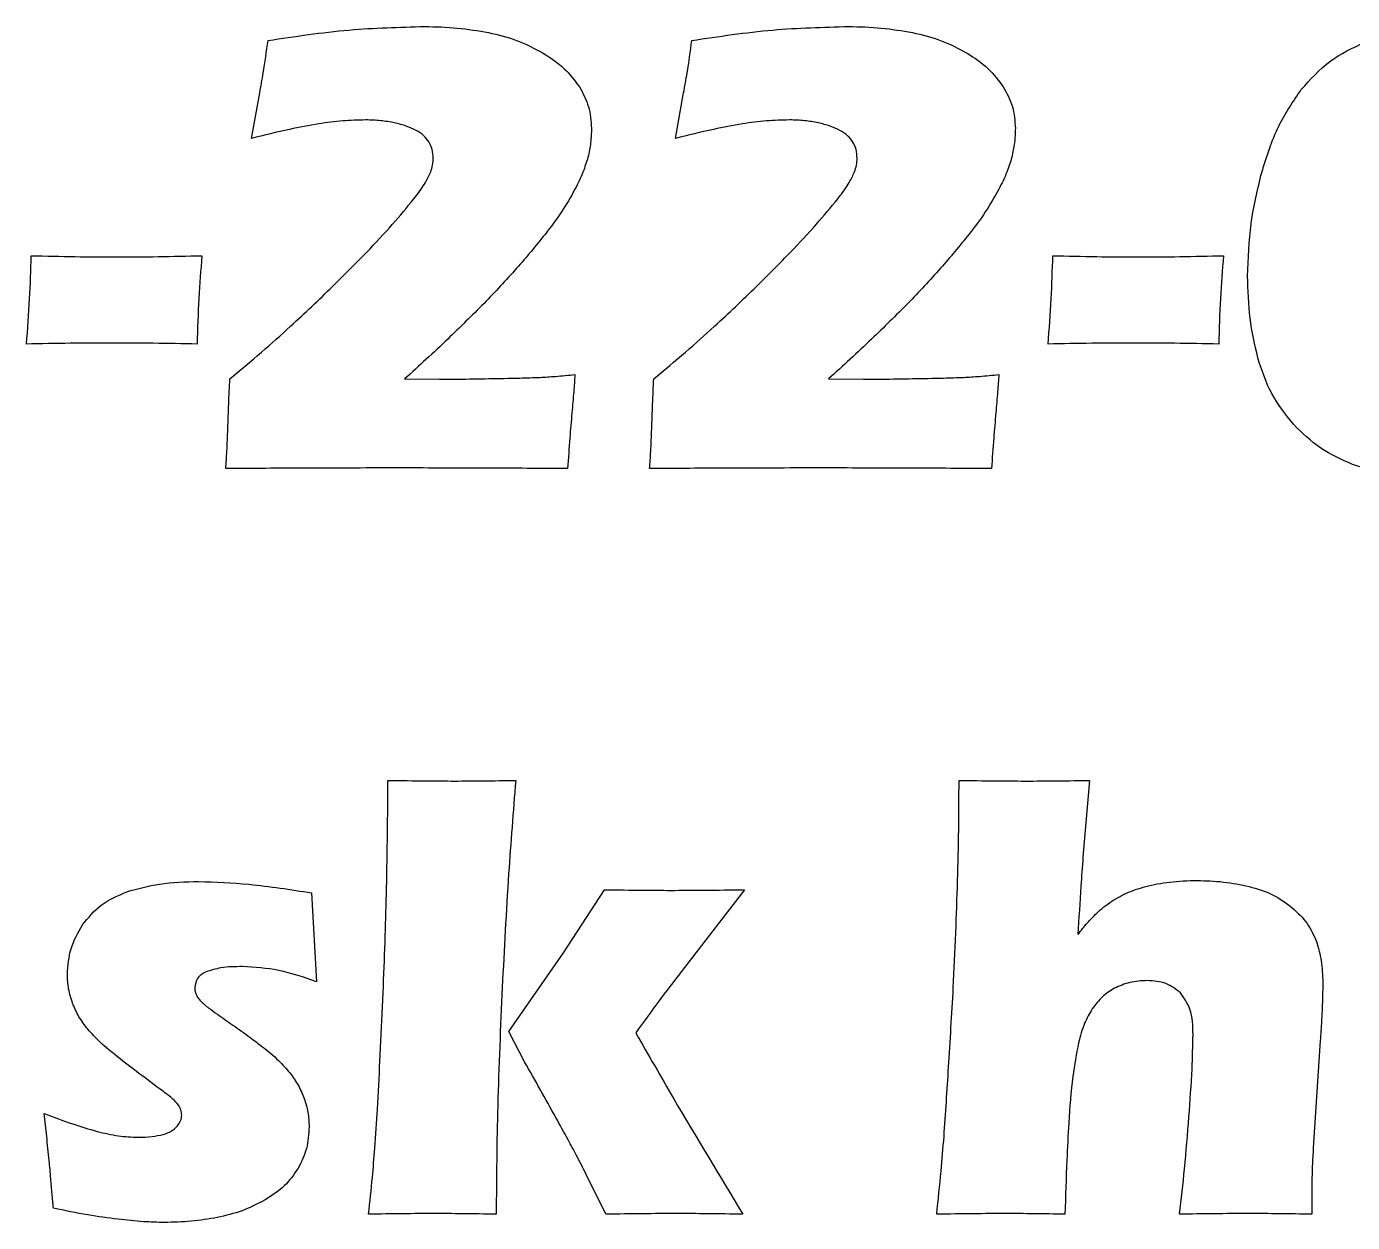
# Model space of a CAD drawing. Header units: millimetres. Extents: x -117 to 117, y -133 to 133.
# Drawn here: x 2.48 to 11.65, y 104.14 to 112.41 of the extents above; entities that cross this region are included whole.
import ezdxf

# ---------------------------------------------------------------- set-up
doc = ezdxf.new("R2010")
doc.units = ezdxf.units.MM
doc.layers.get('0').update_dxf_attribs({"linetype": 'CONTINUOUS'})

msp = doc.modelspace()

# ---------------------------------------------------------------- linework, layer by layer
for p, q in [((4.0317, 111.632), (4.0889, 111.9463)), ((6.9636, 111.632), (7.0207, 111.9463)), ((5.0911, 109.9683), (5.3328, 109.9661)), ((8.0229, 109.9683), (8.2647, 109.9661)), ((9.8284, 107.1925), (9.7828, 106.6606)), ((4.446, 106.4144), (4.4812, 105.799)), ((6.1889, 105.9995), (6.4724, 106.4364)), ((7.4416, 106.4364), (7.0043, 105.8678)), ((5.8109, 105.4551), (6.1889, 105.9995)), ((4.9202, 105.2496), (4.9442, 105.7705)), ((5.9207, 105.2461), (5.8109, 105.4551)), ((11.4241, 105.3925), (11.376, 104.6518)), ((2.6152, 104.7309), (2.5977, 104.8892)), ((6.4834, 104.1925), (6.3471, 104.4674))]:
    msp.add_line(p, q)
for points, knots in [([(4.146, 112.3089), (4.3323, 112.3371), (4.6915, 112.3915), (5.0547, 112.401), (5.2295, 112.4056)], [0, 0, 0, 0, 0.0564571, 0.1088753, 0.1088753, 0.1088753, 0.1088753]), ([(5.2295, 112.4056), (5.305, 112.404), (5.4533, 112.4009), (5.5995, 112.3761), (5.6713, 112.3639)], [0, 0, 0, 0, 0.02260617, 0.04442521, 0.04442521, 0.04442521, 0.04442521]), ([(5.6713, 112.3639), (5.739, 112.348), (5.8712, 112.317), (5.991, 112.2532), (6.0493, 112.2221)], [0, 0, 0, 0, 0.02077827, 0.04052463, 0.04052463, 0.04052463, 0.04052463]), ([(7.0779, 112.3089), (7.2642, 112.3371), (7.6234, 112.3915), (7.9866, 112.401), (8.1614, 112.4056)], [0, 0, 0, 0, 0.0564571, 0.1088753, 0.1088753, 0.1088753, 0.1088753]), ([(8.1614, 112.4056), (8.2369, 112.404), (8.3851, 112.4009), (8.5314, 112.3761), (8.6032, 112.3639)], [0, 0, 0, 0, 0.02260712, 0.04442616, 0.04442616, 0.04442616, 0.04442616]), ([(8.6032, 112.3639), (8.6709, 112.348), (8.803, 112.317), (8.9228, 112.2532), (8.9812, 112.2221)], [0, 0, 0, 0, 0.02077735, 0.04052371, 0.04052371, 0.04052371, 0.04052371]), ([(4.0889, 111.9463), (4.0972, 111.9922), (4.119, 112.1127), (4.1357, 112.2339), (4.146, 112.3089)], [0, 0, 0, 0, 0.01400151, 0.0367146, 0.0367146, 0.0367146, 0.0367146]), ([(7.0207, 111.9463), (7.029, 111.9922), (7.0508, 112.1127), (7.0675, 112.2339), (7.0779, 112.3089)], [0, 0, 0, 0, 0.01400159, 0.03671462, 0.03671462, 0.03671462, 0.03671462]), ([(11.2933, 111.9705), (11.3558, 112.0397), (11.4811, 112.1786), (11.6502, 112.2588), (11.735, 112.299)], [0, 0, 0, 0, 0.02768475, 0.05553982, 0.05553982, 0.05553982, 0.05553982]), ([(6.0493, 112.2221), (6.1006, 112.1888), (6.1978, 112.1256), (6.2671, 112.0329), (6.2999, 111.9892)], [0, 0, 0, 0, 0.01818688, 0.03445204, 0.03445204, 0.03445204, 0.03445204]), ([(8.9812, 112.2221), (9.0325, 112.1888), (9.1297, 112.1256), (9.199, 112.0329), (9.2317, 111.9892)], [0, 0, 0, 0, 0.01818688, 0.03445204, 0.03445204, 0.03445204, 0.03445204]), ([(6.2999, 111.9892), (6.3242, 111.9441), (6.3727, 111.8545), (6.3798, 111.7529), (6.3834, 111.7023)], [0, 0, 0, 0, 0.01517183, 0.03018041, 0.03018041, 0.03018041, 0.03018041]), ([(9.2317, 111.9892), (9.2561, 111.9441), (9.3046, 111.8545), (9.3117, 111.7529), (9.3153, 111.7023)], [0, 0, 0, 0, 0.01517242, 0.03018094, 0.03018094, 0.03018094, 0.03018094]), ([(11.0196, 111.3969), (11.0534, 111.5059), (11.1167, 111.7106), (11.237, 111.8877), (11.2933, 111.9705)], [0, 0, 0, 0, 0.03401016, 0.0638685, 0.0638685, 0.0638685, 0.0638685]), ([(4.4966, 111.7331), (4.4293, 111.7209), (4.2732, 111.6927), (4.1193, 111.654), (4.0317, 111.632)], [0, 0, 0, 0, 0.02050132, 0.04758189, 0.04758189, 0.04758189, 0.04758189]), ([(4.8207, 111.7595), (4.768, 111.7583), (4.6594, 111.7558), (4.5519, 111.7408), (4.4966, 111.7331)], [0, 0, 0, 0, 0.01581042, 0.03254882, 0.03254882, 0.03254882, 0.03254882]), ([(5.0207, 111.7397), (4.9895, 111.7455), (4.9234, 111.7577), (4.8562, 111.7589), (4.8207, 111.7595)], [0, 0, 0, 0, 0.009512, 0.02012743, 0.02012743, 0.02012743, 0.02012743]), ([(5.1702, 111.6869), (5.1477, 111.6976), (5.0998, 111.7203), (5.0482, 111.733), (5.0207, 111.7397)], [0, 0, 0, 0, 0.00743159, 0.01588479, 0.01588479, 0.01588479, 0.01588479]), ([(7.4284, 111.7331), (7.3612, 111.7209), (7.2051, 111.6927), (7.0512, 111.654), (6.9636, 111.632)], [0, 0, 0, 0, 0.02050132, 0.04758189, 0.04758189, 0.04758189, 0.04758189]), ([(7.7526, 111.7595), (7.6999, 111.7583), (7.5913, 111.7558), (7.4837, 111.7408), (7.4284, 111.7331)], [0, 0, 0, 0, 0.01581042, 0.03254834, 0.03254834, 0.03254834, 0.03254834]), ([(7.9526, 111.7397), (7.9214, 111.7455), (7.8553, 111.7577), (7.7881, 111.7589), (7.7526, 111.7595)], [0, 0, 0, 0, 0.009512, 0.02012838, 0.02012838, 0.02012838, 0.02012838]), ([(8.1021, 111.6869), (8.0796, 111.6976), (8.0316, 111.7203), (7.9801, 111.733), (7.9526, 111.7397)], [0, 0, 0, 0, 0.00743159, 0.01588479, 0.01588479, 0.01588479, 0.01588479]), ([(5.2603, 111.6067), (5.2488, 111.6221), (5.2244, 111.6551), (5.189, 111.6759), (5.1702, 111.6869)], [0, 0, 0, 0, 0.00571404, 0.01217684, 0.01217684, 0.01217684, 0.01217684]), ([(6.3834, 111.7023), (6.3824, 111.6687), (6.3803, 111.6013), (6.3663, 111.5354), (6.3592, 111.5023)], [0, 0, 0, 0, 0.01007312, 0.02018207, 0.02018207, 0.02018207, 0.02018207]), ([(8.1922, 111.6067), (8.1807, 111.6221), (8.1563, 111.6551), (8.1209, 111.6759), (8.1021, 111.6869)], [0, 0, 0, 0, 0.00571404, 0.01217645, 0.01217645, 0.01217645, 0.01217645]), ([(9.3153, 111.7023), (9.3142, 111.6687), (9.3122, 111.6013), (9.2981, 111.5354), (9.2911, 111.5023)], [0, 0, 0, 0, 0.01007312, 0.02018207, 0.02018207, 0.02018207, 0.02018207]), ([(5.2889, 111.4957), (5.2879, 111.5159), (5.2859, 111.5549), (5.2686, 111.5899), (5.2603, 111.6067)], [0, 0, 0, 0, 0.00600459, 0.01157217, 0.01157217, 0.01157217, 0.01157217]), ([(8.2207, 111.4957), (8.2197, 111.5159), (8.2178, 111.5549), (8.2005, 111.5899), (8.1922, 111.6067)], [0, 0, 0, 0, 0.00600459, 0.01157217, 0.01157217, 0.01157217, 0.01157217]), ([(5.2713, 111.4011), (5.2764, 111.4166), (5.2866, 111.4473), (5.2881, 111.4796), (5.2889, 111.4957)], [0, 0, 0, 0, 0.004853834, 0.009656793, 0.009656793, 0.009656793, 0.009656793]), ([(6.3592, 111.5023), (6.3485, 111.4678), (6.3248, 111.3912), (6.2888, 111.3196), (6.2691, 111.2804)], [0, 0, 0, 0, 0.01084209, 0.02399336, 0.02399336, 0.02399336, 0.02399336]), ([(8.2032, 111.4011), (8.2083, 111.4166), (8.2185, 111.4473), (8.22, 111.4796), (8.2207, 111.4957)], [0, 0, 0, 0, 0.004853834, 0.00965675, 0.00965675, 0.00965675, 0.00965675]), ([(9.2911, 111.5023), (9.2804, 111.4678), (9.2567, 111.3912), (9.2207, 111.3196), (9.201, 111.2804)], [0, 0, 0, 0, 0.01084224, 0.02399351, 0.02399351, 0.02399351, 0.02399351]), ([(5.1724, 111.2362), (5.1943, 111.2657), (5.2328, 111.3175), (5.2597, 111.376), (5.2713, 111.4011)], [0, 0, 0, 0, 0.01099081, 0.01927469, 0.01927469, 0.01927469, 0.01927469]), ([(8.1043, 111.2362), (8.1262, 111.2657), (8.1647, 111.3175), (8.1916, 111.376), (8.2032, 111.4011)], [0, 0, 0, 0, 0.01099135, 0.01927522, 0.01927522, 0.01927522, 0.01927522]), ([(10.9218, 110.6804), (10.9259, 110.8014), (10.9341, 111.0436), (10.9911, 111.2791), (11.0196, 111.3969)], [0, 0, 0, 0, 0.03623643, 0.07248095, 0.07248095, 0.07248095, 0.07248095]), ([(6.2691, 111.2804), (6.2391, 111.2272), (6.1777, 111.1183), (6.1015, 111.0191), (6.0625, 110.9683)], [0, 0, 0, 0, 0.01828083, 0.03746917, 0.03746917, 0.03746917, 0.03746917]), ([(9.201, 111.2804), (9.171, 111.2272), (9.1096, 111.1183), (9.0334, 111.0191), (8.9944, 110.9683)], [0, 0, 0, 0, 0.01828083, 0.03746917, 0.03746917, 0.03746917, 0.03746917]), ([(4.8515, 110.8691), (4.911, 110.9323), (5.0225, 111.0507), (5.1247, 111.1772), (5.1724, 111.2362)], [0, 0, 0, 0, 0.02602117, 0.0487757, 0.0487757, 0.0487757, 0.0487757]), ([(7.7834, 110.8691), (7.8429, 110.9323), (7.9544, 111.0507), (8.0566, 111.1772), (8.1043, 111.2362)], [0, 0, 0, 0, 0.02602053, 0.04877506, 0.04877506, 0.04877506, 0.04877506]), ([(6.0625, 110.9683), (5.9979, 110.8892), (5.8634, 110.7248), (5.7167, 110.5712), (5.6405, 110.4914)], [0, 0, 0, 0, 0.03061621, 0.06370137, 0.06370137, 0.06370137, 0.06370137]), ([(8.9944, 110.9683), (8.9297, 110.8892), (8.7953, 110.7248), (8.6486, 110.5712), (8.5724, 110.4914)], [0, 0, 0, 0, 0.03061651, 0.06370135, 0.06370135, 0.06370135, 0.06370135]), ([(2.4757, 110.21), (2.4836, 110.3142), (2.4991, 110.5176), (2.5055, 110.7215), (2.5087, 110.821)], [0, 0, 0, 0, 0.03134054, 0.06119457, 0.06119457, 0.06119457, 0.06119457]), ([(2.5087, 110.821), (2.6097, 110.8185), (2.8061, 110.8135), (3.0024, 110.8126), (3.0977, 110.8122)], [0, 0, 0, 0, 0.03033687, 0.05890932, 0.05890932, 0.05890932, 0.05890932]), ([(3.0977, 110.8122), (3.1938, 110.8126), (3.3909, 110.8135), (3.588, 110.8185), (3.6889, 110.821)], [0, 0, 0, 0, 0.02884662, 0.05912867, 0.05912867, 0.05912867, 0.05912867]), ([(3.6889, 110.821), (3.6809, 110.7227), (3.6643, 110.5194), (3.6588, 110.3154), (3.6559, 110.21)], [0, 0, 0, 0, 0.02957982, 0.0611977, 0.0611977, 0.0611977, 0.0611977]), ([(4.3021, 110.3327), (4.4003, 110.4242), (4.5875, 110.5988), (4.7664, 110.782), (4.8515, 110.8691)], [0, 0, 0, 0, 0.04027177, 0.07679856, 0.07679856, 0.07679856, 0.07679856]), ([(7.2339, 110.3327), (7.3321, 110.4242), (7.5194, 110.5988), (7.6983, 110.782), (7.7834, 110.8691)], [0, 0, 0, 0, 0.04027177, 0.0767989, 0.0767989, 0.0767989, 0.0767989]), ([(9.5416, 110.21), (9.5496, 110.3142), (9.5651, 110.5176), (9.5715, 110.7215), (9.5746, 110.821)], [0, 0, 0, 0, 0.03134051, 0.06119456, 0.06119456, 0.06119456, 0.06119456]), ([(9.5746, 110.821), (9.6757, 110.8185), (9.872, 110.8135), (10.0684, 110.8126), (10.1636, 110.8122)], [0, 0, 0, 0, 0.03033735, 0.05890932, 0.05890932, 0.05890932, 0.05890932]), ([(10.1636, 110.8122), (10.2598, 110.8126), (10.4569, 110.8135), (10.6539, 110.8185), (10.7548, 110.821)], [0, 0, 0, 0, 0.02884662, 0.05912867, 0.05912867, 0.05912867, 0.05912867]), ([(10.7548, 110.821), (10.7468, 110.7227), (10.7303, 110.5194), (10.7247, 110.3154), (10.7218, 110.21)], [0, 0, 0, 0, 0.02957978, 0.06119769, 0.06119769, 0.06119769, 0.06119769]), ([(10.9922, 110.1144), (10.9717, 110.2054), (10.9296, 110.3917), (10.9245, 110.5826), (10.9218, 110.6804)], [0, 0, 0, 0, 0.02789349, 0.05714966, 0.05714966, 0.05714966, 0.05714966]), ([(5.6405, 110.4914), (5.5572, 110.4084), (5.378, 110.2299), (5.1911, 110.0594), (5.0911, 109.9683)], [0, 0, 0, 0, 0.03527919, 0.07587025, 0.07587025, 0.07587025, 0.07587025]), ([(8.5724, 110.4914), (8.4891, 110.4084), (8.3099, 110.2299), (8.1229, 110.0594), (8.0229, 109.9683)], [0, 0, 0, 0, 0.03527919, 0.07587025, 0.07587025, 0.07587025, 0.07587025]), ([(3.8823, 109.9699), (3.9558, 110.0308), (4.0984, 110.1487), (4.2356, 110.2727), (4.3021, 110.3327)], [0, 0, 0, 0, 0.02862943, 0.05548509, 0.05548509, 0.05548509, 0.05548509]), ([(6.8141, 109.9699), (6.8877, 110.0308), (7.0302, 110.1487), (7.1675, 110.2727), (7.2339, 110.3327)], [0, 0, 0, 0, 0.02862943, 0.05548509, 0.05548509, 0.05548509, 0.05548509]), ([(3.0647, 110.2166), (2.9691, 110.2163), (2.7727, 110.2157), (2.5764, 110.212), (2.4757, 110.21)], [0, 0, 0, 0, 0.02868128, 0.05890535, 0.05890535, 0.05890535, 0.05890535]), ([(3.6559, 110.21), (3.5546, 110.212), (3.3576, 110.2157), (3.1605, 110.2163), (3.0647, 110.2166)], [0, 0, 0, 0, 0.03038904, 0.05912563, 0.05912563, 0.05912563, 0.05912563]), ([(10.1306, 110.2166), (10.035, 110.2163), (9.8387, 110.2157), (9.6424, 110.212), (9.5416, 110.21)], [0, 0, 0, 0, 0.02868175, 0.05890535, 0.05890535, 0.05890535, 0.05890535]), ([(10.7218, 110.21), (10.6206, 110.212), (10.4235, 110.2157), (10.2264, 110.2163), (10.1306, 110.2166)], [0, 0, 0, 0, 0.03038856, 0.05912563, 0.05912563, 0.05912563, 0.05912563]), ([(11.2383, 109.6562), (11.184, 109.7242), (11.0739, 109.8618), (11.0196, 110.0295), (10.9922, 110.1144)], [0, 0, 0, 0, 0.02587812, 0.05240164, 0.05240164, 0.05240164, 0.05240164]), ([(3.868, 109.6219), (3.87, 109.6793), (3.874, 109.7953), (3.8795, 109.9113), (3.8823, 109.9699)], [0, 0, 0, 0, 0.01722227, 0.03483391, 0.03483391, 0.03483391, 0.03483391]), ([(5.3328, 109.9661), (5.3754, 109.9664), (5.4886, 109.9672), (5.6018, 109.9692), (5.6724, 109.9705)], [0, 0, 0, 0, 0.01277542, 0.03395909, 0.03395909, 0.03395909, 0.03395909]), ([(5.6724, 109.9705), (5.7441, 109.9717), (5.8617, 109.9737), (5.9793, 109.9777), (6.0251, 109.9793)], [0, 0, 0, 0, 0.02151557, 0.03528649, 0.03528649, 0.03528649, 0.03528649]), ([(6.0251, 109.9793), (6.062, 109.9814), (6.1434, 109.9861), (6.2246, 109.9945), (6.2691, 109.999)], [0, 0, 0, 0, 0.01106662, 0.02447821, 0.02447821, 0.02447821, 0.02447821]), ([(6.2691, 109.999), (6.2664, 109.9595), (6.2603, 109.8715), (6.2525, 109.7836), (6.2482, 109.7353)], [0, 0, 0, 0, 0.01189867, 0.02645674, 0.02645674, 0.02645674, 0.02645674]), ([(6.7999, 109.6219), (6.8018, 109.6793), (6.8059, 109.7953), (6.8114, 109.9113), (6.8141, 109.9699)], [0, 0, 0, 0, 0.01722226, 0.03483391, 0.03483391, 0.03483391, 0.03483391]), ([(8.2647, 109.9661), (8.3073, 109.9664), (8.4205, 109.9672), (8.5337, 109.9692), (8.6043, 109.9705)], [0, 0, 0, 0, 0.01277542, 0.03395909, 0.03395909, 0.03395909, 0.03395909]), ([(8.6043, 109.9705), (8.676, 109.9717), (8.7936, 109.9737), (8.9111, 109.9777), (8.957, 109.9793)], [0, 0, 0, 0, 0.02151557, 0.03528601, 0.03528601, 0.03528601, 0.03528601]), ([(8.957, 109.9793), (8.9938, 109.9814), (9.0753, 109.9861), (9.1565, 109.9945), (9.201, 109.999)], [0, 0, 0, 0, 0.01106757, 0.02447869, 0.02447869, 0.02447869, 0.02447869]), ([(9.201, 109.999), (9.1982, 109.9595), (9.1922, 109.8715), (9.1844, 109.7836), (9.1801, 109.7353)], [0, 0, 0, 0, 0.01189864, 0.02645674, 0.02645674, 0.02645674, 0.02645674]), ([(6.2482, 109.7353), (6.2432, 109.6767), (6.2322, 109.5479), (6.2234, 109.4188), (6.2185, 109.3485)], [0, 0, 0, 0, 0.01764258, 0.03879554, 0.03879554, 0.03879554, 0.03879554]), ([(9.1801, 109.7353), (9.1751, 109.6767), (9.1641, 109.5479), (9.1552, 109.4188), (9.1504, 109.3485)], [0, 0, 0, 0, 0.01764258, 0.03879554, 0.03879554, 0.03879554, 0.03879554]), ([(3.8537, 109.3485), (3.8566, 109.3885), (3.8631, 109.4795), (3.8662, 109.5707), (3.868, 109.6219)], [0, 0, 0, 0, 0.01202074, 0.02737802, 0.02737802, 0.02737802, 0.02737802]), ([(6.7856, 109.3485), (6.7885, 109.3885), (6.795, 109.4795), (6.7981, 109.5707), (6.7999, 109.6219)], [0, 0, 0, 0, 0.01202077, 0.02737803, 0.02737803, 0.02737803, 0.02737803]), ([(11.6471, 109.3771), (11.5715, 109.4106), (11.4181, 109.4784), (11.2988, 109.5964), (11.2383, 109.6562)], [0, 0, 0, 0, 0.0245986, 0.04986887, 0.04986887, 0.04986887, 0.04986887]), ([(5.0735, 109.3529), (4.8517, 109.3528), (4.4451, 109.3526), (4.0385, 109.3498), (3.8537, 109.3485)], [0, 0, 0, 0, 0.0665379, 0.1219789, 0.1219789, 0.1219789, 0.1219789]), ([(6.2185, 109.3485), (6.0319, 109.3498), (5.6502, 109.3524), (5.2685, 109.3527), (5.0735, 109.3529)], [0, 0, 0, 0, 0.0559902, 0.1145068, 0.1145068, 0.1145068, 0.1145068]), ([(8.0054, 109.3529), (7.7836, 109.3528), (7.377, 109.3526), (6.9704, 109.3498), (6.7856, 109.3485)], [0, 0, 0, 0, 0.0665389, 0.1219794, 0.1219794, 0.1219794, 0.1219794]), ([(9.1504, 109.3485), (8.9638, 109.3498), (8.5821, 109.3524), (8.2004, 109.3527), (8.0054, 109.3529)], [0, 0, 0, 0, 0.0559898, 0.1145064, 0.1145064, 0.1145064, 0.1145064]), ([(12.146, 109.2914), (12.0595, 109.2947), (11.8893, 109.3012), (11.7269, 109.3521), (11.6471, 109.3771)], [0, 0, 0, 0, 0.02585865, 0.05082096, 0.05082096, 0.05082096, 0.05082096]), ([(4.966, 106.4474), (4.9686, 106.574), (4.9736, 106.8223), (4.9744, 107.0707), (4.9748, 107.1925)], [0, 0, 0, 0, 0.03797265, 0.07451178, 0.07451178, 0.07451178, 0.07451178]), ([(4.9748, 107.1925), (5.0646, 107.1912), (5.2186, 107.189), (5.3726, 107.1883), (5.4368, 107.1881)], [0, 0, 0, 0, 0.02695285, 0.04620451, 0.04620451, 0.04620451, 0.04620451]), ([(5.4368, 107.1881), (5.5017, 107.1883), (5.6425, 107.1888), (5.7833, 107.1912), (5.8592, 107.1925)], [0, 0, 0, 0, 0.01947243, 0.04224522, 0.04224522, 0.04224522, 0.04224522]), ([(5.8592, 107.1925), (5.8421, 106.9773), (5.8041, 106.5009), (5.7797, 106.0235), (5.7663, 105.7617)], [0, 0, 0, 0, 0.0647435, 0.1433845, 0.1433845, 0.1433845, 0.1433845]), ([(8.9158, 106.5001), (8.9187, 106.6172), (8.9244, 106.8479), (8.9252, 107.0787), (8.9257, 107.1925)], [0, 0, 0, 0, 0.03511782, 0.06923958, 0.06923958, 0.06923958, 0.06923958]), ([(8.9257, 107.1925), (9.0101, 107.1912), (9.1616, 107.1889), (9.3132, 107.1883), (9.3804, 107.1881)], [0, 0, 0, 0, 0.02531648, 0.04546982, 0.04546982, 0.04546982, 0.04546982]), ([(9.3804, 107.1881), (9.4572, 107.1882), (9.6066, 107.1885), (9.756, 107.1912), (9.8284, 107.1925)], [0, 0, 0, 0, 0.02306344, 0.04481019, 0.04481019, 0.04481019, 0.04481019]), ([(9.7828, 106.6606), (9.778, 106.5941), (9.7651, 106.4162), (9.7546, 106.2381), (9.748, 106.1265)], [0, 0, 0, 0, 0.0199949, 0.05352009, 0.05352009, 0.05352009, 0.05352009]), ([(3.1702, 106.4221), (3.2449, 106.4429), (3.4069, 106.488), (3.5752, 106.4916), (3.6658, 106.4936)], [0, 0, 0, 0, 0.02318281, 0.05024699, 0.05024699, 0.05024699, 0.05024699]), ([(3.6658, 106.4936), (3.7819, 106.489), (4.0436, 106.4787), (4.3022, 106.4374), (4.446, 106.4144)], [0, 0, 0, 0, 0.0348367, 0.07848348, 0.07848348, 0.07848348, 0.07848348]), ([(8.886, 105.7573), (8.8922, 105.8836), (8.9042, 106.1312), (8.912, 106.3789), (8.9158, 106.5001)], [0, 0, 0, 0, 0.03795188, 0.0743466, 0.0743466, 0.0743466, 0.0743466]), ([(10.217, 106.4584), (10.2435, 106.4647), (10.2986, 106.4778), (10.3547, 106.4853), (10.3839, 106.4892)], [0, 0, 0, 0, 0.00815359, 0.01698397, 0.01698397, 0.01698397, 0.01698397]), ([(10.3839, 106.4892), (10.4148, 106.4924), (10.4772, 106.4989), (10.54, 106.4997), (10.5718, 106.5001)], [0, 0, 0, 0, 0.00929013, 0.0188232, 0.0188232, 0.0188232, 0.0188232]), ([(10.5718, 106.5001), (10.6332, 106.4985), (10.7549, 106.4952), (10.8741, 106.4706), (10.9331, 106.4584)], [0, 0, 0, 0, 0.01839836, 0.03643642, 0.03643642, 0.03643642, 0.03643642]), ([(2.8625, 106.1925), (2.9025, 106.242), (2.9854, 106.3445), (3.1072, 106.3957), (3.1702, 106.4221)], [0, 0, 0, 0, 0.01879271, 0.03893205, 0.03893205, 0.03893205, 0.03893205]), ([(4.9442, 105.7705), (4.9489, 105.8859), (4.9581, 106.1114), (4.9634, 106.3371), (4.966, 106.4474)], [0, 0, 0, 0, 0.03464017, 0.06772861, 0.06772861, 0.06772861, 0.06772861]), ([(6.4724, 106.4364), (6.5612, 106.4351), (6.7143, 106.4329), (6.8674, 106.4323), (6.9317, 106.432)], [0, 0, 0, 0, 0.02665056, 0.04593703, 0.04593703, 0.04593703, 0.04593703]), ([(6.9317, 106.432), (7.0101, 106.4322), (7.1801, 106.4328), (7.35, 106.4351), (7.4416, 106.4364)], [0, 0, 0, 0, 0.02351643, 0.05099091, 0.05099091, 0.05099091, 0.05099091]), ([(9.9688, 106.3474), (9.9874, 106.3596), (10.0241, 106.3838), (10.0636, 106.4028), (10.083, 106.4122)], [0, 0, 0, 0, 0.0066756, 0.01314758, 0.01314758, 0.01314758, 0.01314758]), ([(10.083, 106.4122), (10.1038, 106.4209), (10.1474, 106.4392), (10.193, 106.4518), (10.217, 106.4584)], [0, 0, 0, 0, 0.00673052, 0.01418347, 0.01418347, 0.01418347, 0.01418347]), ([(10.9331, 106.4584), (10.9886, 106.4424), (11.0965, 106.4112), (11.1868, 106.3446), (11.2307, 106.3122)], [0, 0, 0, 0, 0.01716141, 0.03339261, 0.03339261, 0.03339261, 0.03339261]), ([(9.8667, 106.2639), (9.8826, 106.2787), (9.9148, 106.3088), (9.9506, 106.3344), (9.9688, 106.3474)], [0, 0, 0, 0, 0.00651618, 0.01320667, 0.01320667, 0.01320667, 0.01320667]), ([(11.2307, 106.3122), (11.2681, 106.2775), (11.3395, 106.211), (11.3789, 106.1218), (11.3977, 106.0793)], [0, 0, 0, 0, 0.01511801, 0.02892814, 0.02892814, 0.02892814, 0.02892814]), ([(9.748, 106.1265), (9.7695, 106.1538), (9.8071, 106.2013), (9.8488, 106.2452), (9.8667, 106.2639)], [0, 0, 0, 0, 0.01040293, 0.0181571, 0.0181571, 0.0181571, 0.0181571]), ([(2.7581, 105.8518), (2.7626, 105.9119), (2.7718, 106.0332), (2.8321, 106.139), (2.8625, 106.1925)], [0, 0, 0, 0, 0.01782947, 0.03602843, 0.03602843, 0.03602843, 0.03602843]), ([(11.3977, 106.0793), (11.4105, 106.0346), (11.437, 105.9423), (11.44, 105.8464), (11.4416, 105.7969)], [0, 0, 0, 0, 0.0138856, 0.0286792, 0.0286792, 0.0286792, 0.0286792]), ([(2.7943, 105.6518), (2.7837, 105.6843), (2.7626, 105.7493), (2.7596, 105.8176), (2.7581, 105.8518)], [0, 0, 0, 0, 0.01020225, 0.02040724, 0.02040724, 0.02040724, 0.02040724]), ([(3.7174, 105.8688), (3.6947, 105.856), (3.6513, 105.8315), (3.6433, 105.7827), (3.6394, 105.7595)], [0, 0, 0, 0, 0.00739401, 0.01409881, 0.01409881, 0.01409881, 0.01409881]), ([(3.9691, 105.9045), (3.9187, 105.9044), (3.833, 105.9042), (3.7512, 105.8792), (3.7174, 105.8688)], [0, 0, 0, 0, 0.01499928, 0.02553778, 0.02553778, 0.02553778, 0.02553778]), ([(4.4812, 105.799), (4.3951, 105.8298), (4.2292, 105.889), (4.0536, 105.8995), (3.9691, 105.9045)], [0, 0, 0, 0, 0.02727167, 0.05251957, 0.05251957, 0.05251957, 0.05251957]), ([(7.0043, 105.8678), (6.952, 105.8004), (6.8446, 105.6619), (6.7424, 105.5195), (6.69, 105.4463)], [0, 0, 0, 0, 0.02557554, 0.05258136, 0.05258136, 0.05258136, 0.05258136]), ([(3.6394, 105.7595), (3.6398, 105.7515), (3.6405, 105.7357), (3.6457, 105.7208), (3.6482, 105.7133)], [0, 0, 0, 0, 0.002372917, 0.004720024, 0.004720024, 0.004720024, 0.004720024]), ([(5.7663, 105.7617), (5.7541, 105.4885), (5.7306, 104.9656), (5.7263, 104.4423), (5.7243, 104.1925)], [0, 0, 0, 0, 0.0820386, 0.156991, 0.156991, 0.156991, 0.156991]), ([(8.822, 104.7309), (8.8327, 104.8901), (8.8558, 105.2321), (8.8755, 105.5743), (8.886, 105.7573)], [0, 0, 0, 0, 0.0478506, 0.1028371, 0.1028371, 0.1028371, 0.1028371]), ([(10.0008, 105.7551), (9.972, 105.737), (9.9117, 105.6991), (9.8691, 105.642), (9.8468, 105.6122)], [0, 0, 0, 0, 0.01012992, 0.02116567, 0.02116567, 0.02116567, 0.02116567]), ([(10.2274, 105.8078), (10.1867, 105.806), (10.1079, 105.8023), (10.0357, 105.7705), (10.0008, 105.7551)], [0, 0, 0, 0, 0.01211783, 0.02344638, 0.02344638, 0.02344638, 0.02344638]), ([(10.4573, 105.7243), (10.425, 105.7487), (10.357, 105.7998), (10.272, 105.8051), (10.2274, 105.8078)], [0, 0, 0, 0, 0.01187767, 0.0249393, 0.0249393, 0.0249393, 0.0249393]), ([(11.4416, 105.7969), (11.4414, 105.7739), (11.441, 105.7215), (11.4393, 105.6691), (11.4383, 105.6397)], [0, 0, 0, 0, 0.00689609, 0.01571821, 0.01571821, 0.01571821, 0.01571821]), ([(3.6482, 105.7133), (3.652, 105.7056), (3.6604, 105.6887), (3.6731, 105.6748), (3.6801, 105.6672)], [0, 0, 0, 0, 0.002569537, 0.005633712, 0.005633712, 0.005633712, 0.005633712]), ([(3.6801, 105.6672), (3.6885, 105.6589), (3.7065, 105.6411), (3.7266, 105.6258), (3.7372, 105.6177)], [0, 0, 0, 0, 0.003556069, 0.007563384, 0.007563384, 0.007563384, 0.007563384]), ([(10.5442, 105.4342), (10.5433, 105.4949), (10.5417, 105.6007), (10.4825, 105.6874), (10.4573, 105.7243)], [0, 0, 0, 0, 0.01771606, 0.03087241, 0.03087241, 0.03087241, 0.03087241]), ([(2.8995, 105.4716), (2.8779, 105.4998), (2.8353, 105.5554), (2.8078, 105.6199), (2.7943, 105.6518)], [0, 0, 0, 0, 0.0105996, 0.02094112, 0.02094112, 0.02094112, 0.02094112]), ([(3.7372, 105.6177), (3.7567, 105.6037), (3.8117, 105.564), (3.8673, 105.5252), (3.9032, 105.5001)], [0, 0, 0, 0, 0.00720492, 0.02033735, 0.02033735, 0.02033735, 0.02033735]), ([(9.8468, 105.6122), (9.828, 105.5797), (9.7855, 105.5058), (9.7642, 105.4232), (9.7523, 105.3771)], [0, 0, 0, 0, 0.0112331, 0.0254497, 0.0254497, 0.0254497, 0.0254497]), ([(11.4383, 105.6397), (11.4368, 105.6028), (11.4333, 105.5203), (11.4274, 105.438), (11.4241, 105.3925)], [0, 0, 0, 0, 0.01108359, 0.02476712, 0.02476712, 0.02476712, 0.02476712]), ([(3.1055, 105.2804), (3.0645, 105.3132), (2.991, 105.3718), (2.9275, 105.441), (2.8995, 105.4716)], [0, 0, 0, 0, 0.01572661, 0.02814529, 0.02814529, 0.02814529, 0.02814529]), ([(3.9032, 105.5001), (3.9426, 105.4724), (4.0125, 105.4233), (4.0802, 105.3712), (4.1098, 105.3485)], [0, 0, 0, 0, 0.01445479, 0.02563043, 0.02563043, 0.02563043, 0.02563043]), ([(6.69, 105.4463), (6.7769, 105.2942), (7.0177, 104.8727), (7.2696, 104.4577), (7.4306, 104.1925)], [0, 0, 0, 0, 0.052538, 0.1456316, 0.1456316, 0.1456316, 0.1456316]), ([(10.5159, 104.8661), (10.524, 104.9769), (10.538, 105.1661), (10.5424, 105.3557), (10.5442, 105.4342)], [0, 0, 0, 0, 0.03333707, 0.05689168, 0.05689168, 0.05689168, 0.05689168]), ([(4.1098, 105.3485), (4.147, 105.3185), (4.2147, 105.2641), (4.2719, 105.1988), (4.2977, 105.1694)], [0, 0, 0, 0, 0.01430028, 0.02600389, 0.02600389, 0.02600389, 0.02600389]), ([(9.7523, 105.3771), (9.738, 105.3001), (9.7042, 105.1177), (9.6914, 104.9325), (9.6841, 104.8254)], [0, 0, 0, 0, 0.02345909, 0.0556245, 0.0556245, 0.0556245, 0.0556245]), ([(3.4222, 105.0408), (3.3657, 105.0825), (3.2591, 105.1611), (3.1546, 105.2423), (3.1055, 105.2804)], [0, 0, 0, 0, 0.02107116, 0.03971023, 0.03971023, 0.03971023, 0.03971023]), ([(4.8853, 104.6496), (4.8913, 104.7395), (4.9048, 104.9394), (4.9147, 105.1395), (4.9202, 105.2496)], [0, 0, 0, 0, 0.02703453, 0.06010266, 0.06010266, 0.06010266, 0.06010266]), ([(6.2218, 104.7072), (6.1935, 104.7587), (6.0944, 104.9391), (5.9931, 105.1182), (5.9207, 105.2461)], [0, 0, 0, 0, 0.01764459, 0.06173504, 0.06173504, 0.06173504, 0.06173504]), ([(4.2977, 105.1694), (4.3179, 105.1417), (4.3579, 105.087), (4.3838, 105.0244), (4.3966, 104.9936)], [0, 0, 0, 0, 0.01025598, 0.02023732, 0.02023732, 0.02023732, 0.02023732]), ([(3.5263, 104.9474), (3.5142, 104.9613), (3.4833, 104.9965), (3.4453, 105.0241), (3.4222, 105.0408)], [0, 0, 0, 0, 0.00551321, 0.01402532, 0.01402532, 0.01402532, 0.01402532]), ([(3.5493, 104.8782), (3.5482, 104.8901), (3.5459, 104.9149), (3.533, 104.9363), (3.5263, 104.9474)], [0, 0, 0, 0, 0.003536092, 0.007379362, 0.007379362, 0.007379362, 0.007379362]), ([(4.3966, 104.9936), (4.4065, 104.9618), (4.4266, 104.8978), (4.4293, 104.8307), (4.4306, 104.7969)], [0, 0, 0, 0, 0.00992251, 0.02004077, 0.02004077, 0.02004077, 0.02004077]), ([(2.5977, 104.8892), (2.6633, 104.8639), (2.7837, 104.8175), (2.9075, 104.7814), (2.9639, 104.765)], [0, 0, 0, 0, 0.02108722, 0.03868245, 0.03868245, 0.03868245, 0.03868245]), ([(3.5186, 104.8012), (3.5276, 104.8134), (3.5445, 104.8364), (3.5478, 104.8648), (3.5493, 104.8782)], [0, 0, 0, 0, 0.004435457, 0.008411403, 0.008411403, 0.008411403, 0.008411403]), ([(10.4504, 104.1925), (10.4627, 104.2972), (10.4889, 104.5214), (10.5065, 104.7463), (10.5159, 104.8661)], [0, 0, 0, 0, 0.03164912, 0.06768534, 0.06768534, 0.06768534, 0.06768534]), ([(2.9639, 104.765), (3.0128, 104.7531), (3.1058, 104.7306), (3.2014, 104.7263), (3.2467, 104.7243)], [0, 0, 0, 0, 0.01505726, 0.02863515, 0.02863515, 0.02863515, 0.02863515]), ([(3.2467, 104.7243), (3.2793, 104.7247), (3.3381, 104.7255), (3.3955, 104.7384), (3.421, 104.7441)], [0, 0, 0, 0, 0.00974337, 0.01758681, 0.01758681, 0.01758681, 0.01758681]), ([(3.421, 104.7441), (3.4412, 104.7507), (3.4779, 104.7628), (3.506, 104.7893), (3.5186, 104.8012)], [0, 0, 0, 0, 0.00626853, 0.01143227, 0.01143227, 0.01143227, 0.01143227]), ([(4.4306, 104.7969), (4.4276, 104.7461), (4.4215, 104.6454), (4.3769, 104.5549), (4.3548, 104.51)], [0, 0, 0, 0, 0.01509206, 0.02993355, 0.02993355, 0.02993355, 0.02993355]), ([(9.6841, 104.8254), (9.6795, 104.739), (9.6683, 104.5281), (9.662, 104.317), (9.6582, 104.1925)], [0, 0, 0, 0, 0.02596616, 0.06335122, 0.06335122, 0.06335122, 0.06335122]), ([(2.6438, 104.4375), (2.6401, 104.4797), (2.6314, 104.5776), (2.6211, 104.6753), (2.6152, 104.7309)], [0, 0, 0, 0, 0.01271727, 0.02947986, 0.02947986, 0.02947986, 0.02947986]), ([(4.8416, 104.1925), (4.8507, 104.2774), (4.8671, 104.4296), (4.8797, 104.5822), (4.8853, 104.6496)], [0, 0, 0, 0, 0.02562871, 0.04592363, 0.04592363, 0.04592363, 0.04592363]), ([(6.3471, 104.4674), (6.3248, 104.5113), (6.2838, 104.5917), (6.2412, 104.6711), (6.2218, 104.7072)], [0, 0, 0, 0, 0.01477934, 0.0270528, 0.0270528, 0.0270528, 0.0270528]), ([(8.7713, 104.1925), (8.7819, 104.2919), (8.8009, 104.4711), (8.8155, 104.6509), (8.822, 104.7309)], [0, 0, 0, 0, 0.0299889, 0.05408633, 0.05408633, 0.05408633, 0.05408633]), ([(11.376, 104.6518), (11.3735, 104.6096), (11.3688, 104.5331), (11.367, 104.4565), (11.3662, 104.4221)], [0, 0, 0, 0, 0.01268317, 0.02298975, 0.02298975, 0.02298975, 0.02298975]), ([(4.3548, 104.51), (4.3254, 104.4677), (4.264, 104.3794), (4.1734, 104.3215), (4.1262, 104.2914)], [0, 0, 0, 0, 0.01531277, 0.03191273, 0.03191273, 0.03191273, 0.03191273]), ([(2.6614, 104.2342), (2.6584, 104.2673), (2.6524, 104.335), (2.6467, 104.4028), (2.6438, 104.4375)], [0, 0, 0, 0, 0.00995646, 0.02040558, 0.02040558, 0.02040558, 0.02040558]), ([(11.3662, 104.4221), (11.3659, 104.3878), (11.3652, 104.3112), (11.3651, 104.2347), (11.3651, 104.1925)], [0, 0, 0, 0, 0.01030258, 0.0229674, 0.0229674, 0.0229674, 0.0229674]), ([(4.1262, 104.2914), (4.0741, 104.2643), (3.9689, 104.2097), (3.8536, 104.1829), (3.7955, 104.1694)], [0, 0, 0, 0, 0.01756249, 0.0353781, 0.0353781, 0.0353781, 0.0353781]), ([(3.1087, 104.1573), (3.0392, 104.1666), (2.8892, 104.1867), (2.741, 104.2176), (2.6614, 104.2342)], [0, 0, 0, 0, 0.02101519, 0.04539535, 0.04539535, 0.04539535, 0.04539535]), ([(5.2939, 104.1969), (5.2226, 104.1966), (5.0718, 104.1962), (4.921, 104.1937), (4.8416, 104.1925)], [0, 0, 0, 0, 0.02140741, 0.04523248, 0.04523248, 0.04523248, 0.04523248]), ([(5.7243, 104.1925), (5.646, 104.1937), (5.5025, 104.1961), (5.3591, 104.1966), (5.2939, 104.1969)], [0, 0, 0, 0, 0.02349608, 0.04303813, 0.04303813, 0.04303813, 0.04303813]), ([(6.9669, 104.1969), (6.8914, 104.1966), (6.7303, 104.1961), (6.5691, 104.1937), (6.4834, 104.1925)], [0, 0, 0, 0, 0.02263763, 0.04835415, 0.04835415, 0.04835415, 0.04835415]), ([(7.4306, 104.1925), (7.3491, 104.1937), (7.1946, 104.1962), (7.04, 104.1966), (6.9669, 104.1969)], [0, 0, 0, 0, 0.02445252, 0.04637587, 0.04637587, 0.04637587, 0.04637587]), ([(9.2433, 104.1969), (9.1714, 104.1966), (9.0141, 104.1961), (8.8567, 104.1937), (8.7713, 104.1925)], [0, 0, 0, 0, 0.02157049, 0.04720356, 0.04720356, 0.04720356, 0.04720356]), ([(9.6582, 104.1925), (9.5867, 104.1937), (9.4484, 104.1962), (9.3101, 104.1966), (9.2433, 104.1969)], [0, 0, 0, 0, 0.02146211, 0.04149339, 0.04149339, 0.04149339, 0.04149339]), ([(10.9275, 104.1969), (10.8486, 104.1967), (10.6895, 104.1963), (10.5305, 104.1937), (10.4504, 104.1925)], [0, 0, 0, 0, 0.02369239, 0.0477158, 0.0477158, 0.0477158, 0.0477158]), ([(11.3651, 104.1925), (11.2905, 104.1937), (11.1447, 104.1962), (10.9988, 104.1967), (10.9275, 104.1969)], [0, 0, 0, 0, 0.02237515, 0.0437592, 0.0437592, 0.0437592, 0.0437592]), ([(3.4284, 104.1353), (3.3805, 104.1366), (3.2736, 104.1393), (3.1673, 104.1509), (3.1087, 104.1573)], [0, 0, 0, 0, 0.01437856, 0.03206561, 0.03206561, 0.03206561, 0.03206561]), ([(3.7955, 104.1694), (3.7353, 104.1594), (3.6138, 104.1394), (3.4907, 104.1367), (3.4284, 104.1353)], [0, 0, 0, 0, 0.01825656, 0.03690271, 0.03690271, 0.03690271, 0.03690271])]:
    msp.add_open_spline(points, degree=3, knots=knots)

doc.saveas('drawing.dxf')
